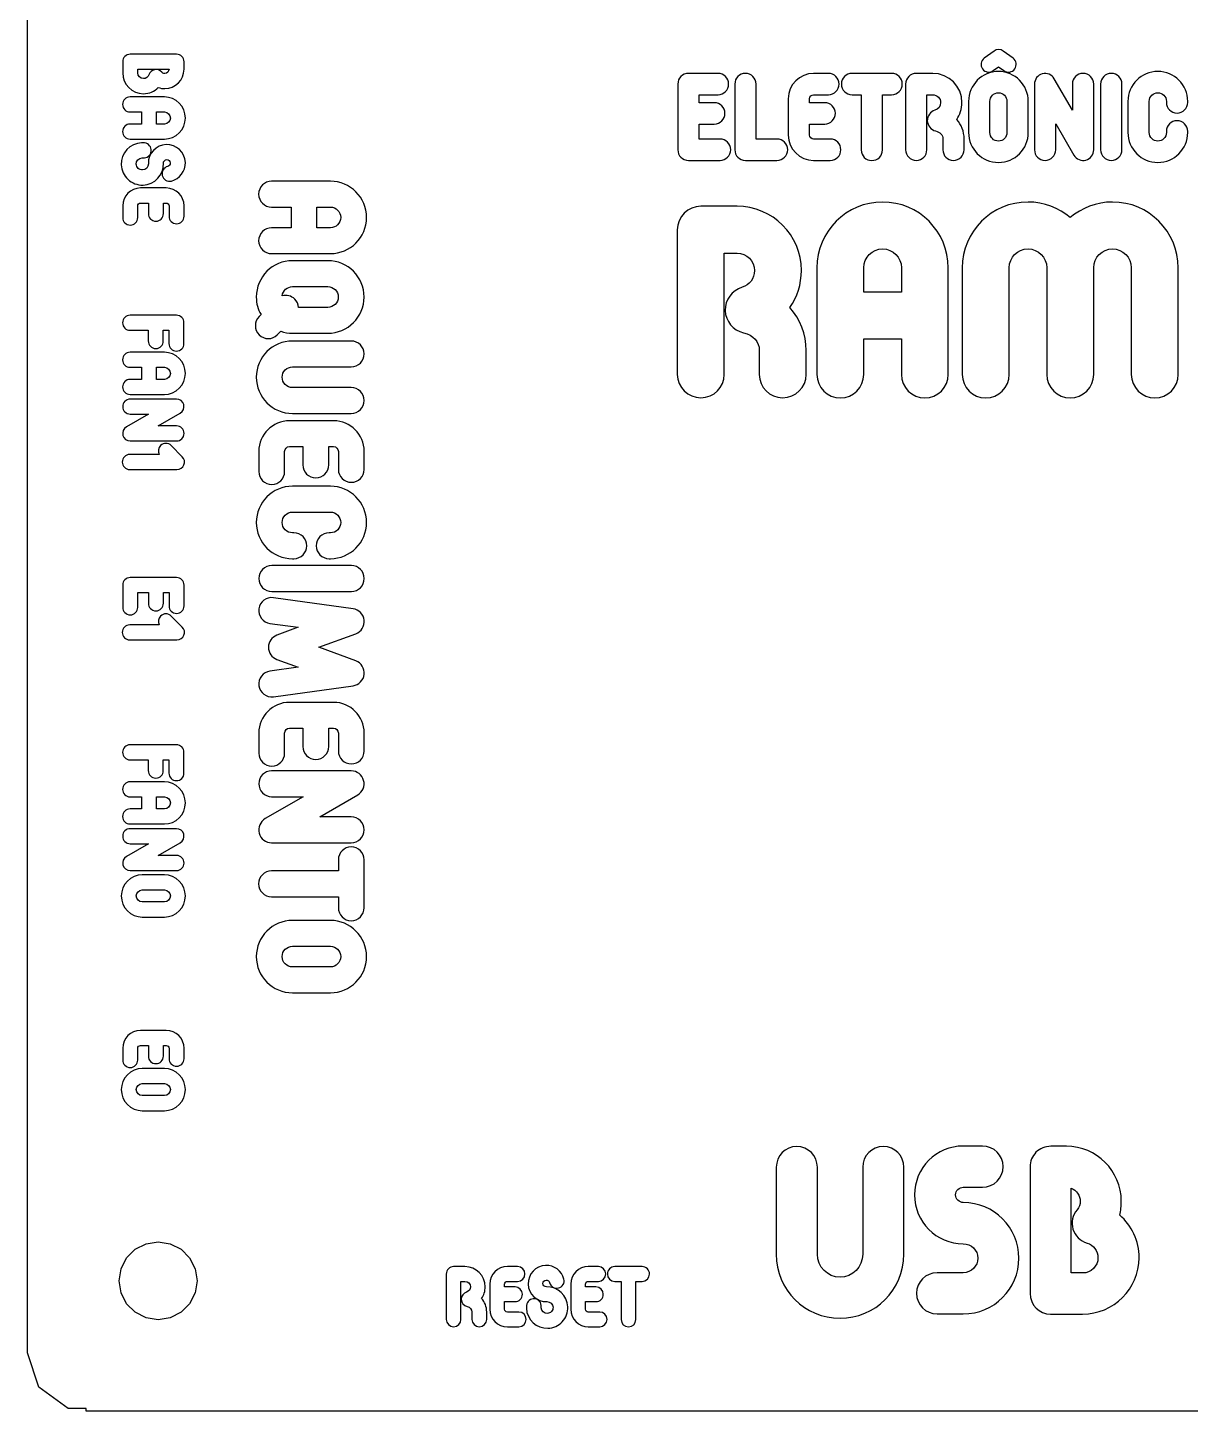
# Model space of a CAD drawing. Extents: x 0 to 215, y 0 to 110.
# Drawn here: x 105.6 to 165.3, y 0.1 to 71.2 of the extents above; entities that cross this region are included whole.
import ezdxf

# ---------------------------------------------------------------- set-up
doc = ezdxf.new("R2010")
doc.units = 0
doc.layers.get('0').update_dxf_attribs({"linetype": 'CONTINUOUS'})

msp = doc.modelspace()

# ---------------------------------------------------------------- linework, layer by layer
at = {"color": 7}
for points in [[(105.578241, 3.142869), (105.578241, 107.142861)], [(113.224572, 69.792235), (110.846083, 69.792235)], [(155.202024, 69.953626), (154.698632, 69.59072)], [(156.173684, 69.59072), (155.670292, 69.953626)], [(110.457925, 69.404078), (110.457925, 68.834231)], [(111.230111, 68.834231), (111.230111, 69.015923), (112.836418, 69.015923)], [(113.608601, 69.02831), (113.608601, 69.404078)], [(155.161048, 68.946849), (155.436155, 69.140011), (155.705412, 68.946849)], [(138.96101, 68.262006), (138.96101, 64.890461)], [(141.027252, 68.806368), (139.511224, 68.806368)], [(141.887696, 68.262006), (141.887696, 64.890461)], [(144.053444, 65.434822), (142.982278, 65.434822), (142.982278, 68.262006)], [(146.696884, 68.806368), (145.935946, 68.806368)], [(149.935173, 68.806368), (147.909907, 68.806368)], [(150.656327, 68.25615), (150.656327, 64.884608)], [(152.049429, 68.806368), (151.206544, 68.806368)], [(157.275671, 68.25615), (157.275671, 64.884608)], [(159.224845, 68.25615), (159.224845, 66.92158), (158.294157, 68.53126)], [(160.319429, 64.884608), (160.319429, 68.25615)], [(160.671087, 68.262006), (160.671087, 64.890461), (160.671087, 64.890461)], [(161.765669, 64.890461), (161.765669, 64.890461), (161.765669, 68.262006), (161.765669, 68.262006)], [(112.596916, 67.598725), (110.841954, 67.598725)], [(140.834087, 67.30205), (140.061442, 67.30205), (140.061442, 67.711788), (141.027252, 67.711788)], [(144.636496, 67.506921), (144.636496, 65.63969)], [(146.503723, 67.30205), (145.731078, 67.30205), (145.731078, 67.506921)], [(145.935946, 67.711788), (146.696884, 67.711788)], [(147.909907, 67.711788), (148.378175, 67.711788), (148.378175, 64.878752)], [(149.472757, 64.878752), (149.472757, 67.711788), (149.935173, 67.711788)], [(151.750911, 64.884608), (151.750911, 67.711788), (152.049429, 67.711788)], [(110.841954, 66.826542), (111.424189, 66.826542), (111.424189, 66.207143), (110.841954, 66.207143)], [(112.196372, 66.826542), (112.596916, 66.826542)], [(112.596916, 66.207143), (112.196372, 66.207143), (112.196372, 66.826542)], [(153.890864, 67.372289), (153.890864, 65.768466)], [(154.985443, 65.768466), (154.985443, 67.372289)], [(155.863454, 67.372289), (155.863454, 65.768466)], [(156.958033, 65.768466), (156.958033, 67.372289)], [(162.076446, 67.372289), (162.076446, 65.768466)], [(163.171025, 65.768466), (163.171025, 67.372289)], [(164.04903, 67.372289), (164.04903, 67.31961)], [(165.143615, 67.31961), (165.143615, 67.372289)], [(141.132611, 65.434822), (140.061442, 65.434822), (140.061442, 66.207468), (140.834087, 66.207468)], [(145.731078, 65.63969), (145.731078, 66.207468), (146.503723, 66.207468)], [(158.370253, 64.884608), (158.370253, 66.219177), (159.30094, 64.609497)], [(110.841954, 65.434961), (112.596916, 65.434961)], [(146.79054, 65.434822), (145.935946, 65.434822)], [(152.570378, 65.440676), (152.570378, 64.884608)], [(153.664962, 64.884608), (153.664962, 65.440676)], [(164.04903, 65.827001), (164.04903, 65.768466)], [(165.143615, 65.768466), (165.143615, 65.827001)], [(111.498515, 64.468392), (111.498515, 64.468392)], [(112.770347, 64.030677), (112.770347, 64.030677)], [(139.511224, 64.34024), (141.132611, 64.34024)], [(142.432058, 64.34024), (144.053444, 64.34024)], [(145.935946, 64.34024), (146.79054, 64.34024)], [(112.956168, 63.283267), (112.956168, 63.283267)], [(121.121221, 63.275264), (118.106156, 63.275264)], [(112.691889, 62.9253), (111.374637, 62.9253)], [(110.457925, 62.008588), (110.457925, 61.405708)], [(111.230111, 61.405708), (111.230111, 62.008588)], [(111.374637, 62.153117), (111.775181, 62.153117), (111.775181, 61.608044)], [(112.547363, 61.608044), (112.547363, 62.153117), (112.691889, 62.153117)], [(112.836418, 62.008588), (112.836418, 61.471776)], [(113.608601, 61.471776), (113.608601, 62.008588)], [(118.106156, 61.948636), (119.106448, 61.948636), (119.106448, 60.884494), (118.106156, 60.884494)], [(120.433078, 61.948636), (121.121221, 61.948636)], [(121.121221, 60.884494), (120.433078, 60.884494), (120.433078, 61.948636)], [(142.001545, 61.987176), (140.147641, 61.987176)], [(138.937455, 60.77699), (138.937455, 53.361381)], [(118.106156, 59.557866), (121.121221, 59.557866)], [(120.993524, 59.195504), (119.17739, 59.195504)], [(141.344952, 53.361381), (141.344952, 59.579679), (142.001545, 59.579679)], [(146.103221, 58.832967), (146.103221, 53.361381)], [(148.510721, 57.584159), (148.510721, 58.832967)], [(150.441869, 58.832967), (150.441869, 57.584159), (148.510721, 57.584159)], [(152.849368, 53.361381), (152.849368, 58.832967)], [(153.571335, 58.832967), (153.571335, 53.361381)], [(155.978835, 53.361381), (155.978835, 58.832967)], [(157.909985, 58.832967), (157.909985, 53.361381)], [(160.317485, 53.361381), (160.317485, 58.832967)], [(162.248633, 58.832967), (162.248633, 53.361381)], [(164.656129, 53.361381), (164.656129, 58.832967)], [(119.17739, 57.861781), (120.993524, 57.861781)], [(113.220444, 56.397644), (110.841954, 56.397644)], [(117.559898, 56.428739), (117.460578, 56.329419)], [(120.993524, 56.79764), (119.482444, 56.79764)], [(110.841954, 55.621329), (111.771052, 55.621329), (111.771052, 55.076259)], [(112.543234, 55.076259), (112.543234, 55.621329), (112.832286, 55.621329), (112.832286, 54.939991)], [(113.604472, 54.939991), (113.604472, 56.009486)], [(118.39702, 55.392975), (118.581472, 55.570332)], [(119.17739, 55.471012), (120.993524, 55.471012)], [(122.192457, 55.072511), (119.17739, 55.072511)], [(148.510721, 53.361381), (148.510721, 55.17666), (150.441869, 55.17666), (150.441869, 53.361381)], [(112.596916, 54.494475), (110.841954, 54.494475)], [(143.147359, 54.584442), (143.147359, 53.361381)], [(145.554858, 53.361381), (145.554858, 54.584442)], [(110.841954, 53.722293), (111.424189, 53.722293), (111.424189, 53.102894), (110.841954, 53.102894)], [(112.196372, 53.722293), (112.596916, 53.722293)], [(112.596916, 53.102894), (112.196372, 53.102894), (112.196372, 53.722293)], [(119.17739, 53.745884), (122.192457, 53.745884), (122.192457, 53.745884)], [(122.192457, 52.681742), (122.192457, 52.681742), (119.17739, 52.681742)], [(110.841954, 52.330711), (112.596916, 52.330711)], [(113.220444, 52.090887), (110.841954, 52.090887)], [(110.841954, 51.318702), (111.783439, 51.318702), (110.647875, 50.66214)], [(113.220444, 50.715822), (112.278959, 50.715822), (113.414522, 51.372383)], [(119.17739, 51.355114), (122.192457, 51.355114), (122.192457, 51.355114)], [(121.28439, 50.978565), (119.021318, 50.978565)], [(110.841954, 49.943639), (113.220444, 49.943639)], [(112.336758, 49.24959), (110.821298, 49.24959)], [(113.517745, 49.133969), (112.947899, 49.703815)], [(117.446388, 49.403635), (117.446388, 48.367871)], [(118.773016, 48.367871), (118.773016, 49.403635)], [(119.021318, 49.651934), (119.709461, 49.651934), (119.709461, 48.71549)], [(121.036091, 48.71549), (121.036091, 49.651934), (121.28439, 49.651934)], [(121.53269, 49.403635), (121.53269, 48.481381)], [(122.859317, 48.481381), (122.859317, 49.403635)], [(110.821298, 48.477407), (113.245209, 48.477407)], [(121.121221, 47.61865), (119.17739, 47.61865)], [(119.17739, 46.292022), (121.121221, 46.292022)], [(119.248335, 45.227881), (119.17739, 45.227881)], [(121.121221, 45.227881), (121.057374, 45.227881)], [(122.19955, 43.543988), (118.113251, 43.543988), (118.113251, 43.543988)], [(119.17739, 43.901253), (119.248335, 43.901253)], [(121.057374, 43.901253), (121.121221, 43.901253)], [(113.224564, 42.93487), (110.846071, 42.93487)], [(110.457917, 42.546713), (110.457917, 41.402892)], [(111.2301, 41.402892), (111.2301, 42.158559), (111.775169, 42.158559), (111.775169, 41.613486)], [(112.547355, 41.613486), (112.547355, 42.158559), (112.836407, 42.158559), (112.836407, 41.477218)], [(113.608589, 41.477218), (113.608589, 42.546713)], [(118.113251, 42.21736), (118.113251, 42.21736), (122.19955, 42.21736), (122.19955, 42.21736)], [(122.284682, 41.329912), (118.198381, 41.897452)], [(112.336758, 40.504892), (110.821298, 40.504892)], [(113.517745, 40.389271), (112.947899, 40.959117)], [(118.021024, 40.577917), (119.468257, 40.379277), (118.375738, 39.974904)], [(122.426566, 38.655371), (120.532398, 39.357704), (122.426566, 40.052941)], [(110.821298, 39.732709), (113.245209, 39.732709)], [(118.375738, 38.733408), (119.468257, 38.329035), (118.021024, 38.130395)], [(118.198381, 36.817955), (122.284682, 37.3784)], [(121.28439, 36.526758), (119.021318, 36.526758)], [(117.446388, 34.951828), (117.446388, 33.916064)], [(118.773016, 33.916064), (118.773016, 34.951828)], [(119.021318, 35.200127), (119.709461, 35.200127), (119.709461, 34.263686)], [(121.036091, 34.263686), (121.036091, 35.200127), (121.28439, 35.200127)], [(121.53269, 34.951828), (121.53269, 34.029574)], [(122.859317, 34.029574), (122.859317, 34.951828)], [(113.220432, 34.352207), (110.841942, 34.352207)], [(110.841942, 33.575896), (111.771041, 33.575896), (111.771041, 33.030823)], [(112.543226, 33.030823), (112.543226, 33.575896), (112.832278, 33.575896), (112.832278, 32.894558)], [(113.604461, 32.894558), (113.604461, 33.96405)], [(122.192457, 33.01343), (118.106156, 33.01343)], [(112.596905, 32.449042), (110.841942, 32.449042)], [(110.841942, 31.676859), (111.424178, 31.676859), (111.424178, 31.057461), (110.841942, 31.057461)], [(112.196361, 31.676859), (112.596905, 31.676859)], [(112.596905, 31.057461), (112.196361, 31.057461), (112.196361, 31.676859)], [(118.106156, 31.686802), (119.723651, 31.686802), (117.772725, 30.558811)], [(122.192457, 30.651038), (120.574963, 30.651038), (122.525886, 31.779027)], [(110.841942, 30.285275), (112.596905, 30.285275)], [(113.220432, 30.045454), (110.841942, 30.045454)], [(110.841942, 29.273269), (111.78343, 29.273269), (110.647864, 28.616707)], [(113.220432, 28.670388), (112.278947, 28.670388), (113.414511, 29.32695)], [(118.106156, 29.324407), (122.192457, 29.324407)], [(121.53269, 28.444165), (121.53269, 27.876624), (118.099061, 27.876624)], [(122.859317, 25.989548), (122.859317, 28.444165)], [(110.841942, 27.898206), (113.220432, 27.898206)], [(112.596905, 27.6749), (111.46547, 27.6749)], [(111.46547, 26.902715), (112.596905, 26.902715)], [(112.596905, 26.283316), (111.46547, 26.283316)], [(118.099061, 26.549993), (121.53269, 26.549993), (121.53269, 25.989548)], [(111.46547, 25.511133), (112.596905, 25.511133)], [(121.121221, 25.338202), (119.17739, 25.338202)], [(119.17739, 24.011574), (121.121221, 24.011574)], [(121.121221, 22.947432), (119.17739, 22.947432)], [(119.17739, 21.620805), (121.121221, 21.620805)], [(112.691881, 19.6908), (111.374626, 19.6908)], [(110.457917, 18.774088), (110.457917, 18.171208)], [(111.2301, 18.171208), (111.2301, 18.774088)], [(111.374626, 18.918614), (111.775169, 18.918614), (111.775169, 18.373544)], [(112.547355, 18.373544), (112.547355, 18.918614), (112.691881, 18.918614)], [(112.836407, 18.774088), (112.836407, 18.237276)], [(113.608589, 18.237276), (113.608589, 18.774088)], [(112.596905, 17.735113), (111.46547, 17.735113)], [(111.46547, 16.962924), (112.596905, 16.962924)], [(112.596905, 16.343531), (111.46547, 16.343531)], [(111.46547, 15.571343), (112.596905, 15.571343)], [(154.604077, 13.756513), (153.621943, 13.756513)], [(158.912199, 13.745224), (158.110688, 13.745224)], [(144.018274, 12.67278), (144.018274, 8.20238)], [(146.129296, 8.20238), (146.129296, 12.67278)], [(148.454807, 12.67278), (148.454807, 8.20238)], [(150.565829, 8.20238), (150.565829, 12.67278)], [(157.049532, 12.695357), (157.049532, 6.192957)], [(153.621943, 11.645491), (154.604077, 11.645491), (154.604077, 11.645491)], [(159.747577, 7.242824), (159.160554, 7.242824), (159.160554, 11.589046)], [(111.102242, 8.460867), (111.66024, 8.744867)], [(111.66024, 8.744867), (112.278242, 8.842855)], [(112.278242, 8.842855), (112.896241, 8.744867)], [(112.896241, 8.744867), (113.454242, 8.460867)], [(110.376242, 7.460869), (110.660239, 8.018879)], [(110.660239, 8.018879), (111.102242, 8.460867)], [(113.454242, 8.460867), (113.896242, 8.018879)], [(113.896242, 8.018879), (114.180242, 7.460869)], [(110.27824, 6.842859), (110.376242, 7.460869)], [(114.180242, 7.460869), (114.278241, 6.842859)], [(127.069743, 7.189258), (127.069743, 4.85703)], [(128.03341, 7.569863), (127.45035, 7.569863)], [(130.736507, 7.569863), (130.210134, 7.569863)], [(134.888345, 7.569863), (134.361973, 7.569863)], [(137.1284, 7.569863), (135.72744, 7.569863)], [(153.621943, 7.254113), (152.278565, 7.254113), (152.278565, 7.254113)], [(110.376242, 6.224877), (110.27824, 6.842859)], [(114.278241, 6.842859), (114.180242, 6.224877)], [(127.826908, 4.85703), (127.826908, 6.812689), (128.03341, 6.812689)], [(129.311253, 6.670985), (129.311253, 5.379339)], [(130.602888, 6.529253), (130.068419, 6.529253), (130.068419, 6.670985)], [(130.210134, 6.812689), (130.736507, 6.812689)], [(132.37922, 6.747919), (132.37922, 6.747919)], [(133.112092, 6.930122), (133.112092, 6.930122)], [(133.463092, 6.670985), (133.463092, 5.379339)], [(134.754727, 6.529253), (134.220258, 6.529253), (134.220258, 6.670985)], [(134.361973, 6.812689), (134.888345, 6.812689)], [(135.72744, 6.812689), (136.051363, 6.812689), (136.051363, 4.852966)], [(136.808529, 4.852966), (136.808529, 6.812689), (137.1284, 6.812689)], [(110.660239, 5.666867), (110.376242, 6.224877)], [(114.180242, 6.224877), (113.896242, 5.666867)], [(130.068419, 5.379339), (130.068419, 5.772108), (130.602888, 5.772108)], [(134.220258, 5.379339), (134.220258, 5.772108), (134.754727, 5.772108)], [(111.102242, 5.224879), (110.660239, 5.666867)], [(111.66024, 4.940879), (111.102242, 5.224879)], [(113.454242, 5.224879), (112.896241, 4.940879)], [(113.896242, 5.666867), (113.454242, 5.224879)], [(128.393771, 5.241671), (128.393771, 4.85703)], [(129.150937, 4.85703), (129.150937, 5.241671)], [(130.801291, 5.237635), (130.210134, 5.237635)], [(131.950011, 5.500807), (131.950011, 5.500807)], [(134.953129, 5.237635), (134.361973, 5.237635)], [(152.278565, 5.143091), (152.278565, 5.143091), (153.621943, 5.143091)], [(158.099399, 5.131802), (159.747577, 5.131802)], [(112.278242, 4.842863), (111.66024, 4.940879)], [(112.896241, 4.940879), (112.278242, 4.842863)], [(130.210134, 4.480461), (130.801291, 4.480461)], [(134.361973, 4.480461), (134.953129, 4.480461)], [(106.15124, 1.379855), (105.578241, 3.142869)], [(107.65124, 0.289856), (106.15124, 1.379855)], [(108.578241, 0.289856), (107.65124, 0.289856)], [(108.578241, 0.142875), (108.578241, 0.289856)], [(211.578241, 0.142875), (108.578241, 0.142875)]]:
    msp.add_lwpolyline(points, dxfattribs=at)
for points in [[(110.846083, 69.792235), (110.631359, 69.792235), (110.457925, 69.618804), (110.457925, 69.404078)], [(113.608601, 69.404078), (113.608601, 69.618804), (113.43517, 69.792235), (113.224572, 69.792235)], [(154.698632, 69.59072), (154.517175, 69.461947), (154.482058, 69.216103), (154.604977, 69.034646)], [(155.670292, 69.953626), (155.529811, 70.053135), (155.342505, 70.053135), (155.202024, 69.953626)], [(156.261486, 69.034646), (156.390255, 69.216103), (156.349282, 69.461947), (156.173684, 69.59072)], [(112.093138, 68.995276), (111.956873, 68.966371), (111.84951, 68.871394), (111.804086, 68.739258)], [(112.460648, 68.871394), (112.369803, 68.974629), (112.229406, 69.020052), (112.093138, 68.995276)], [(112.621692, 68.024886), (113.166762, 68.024886), (113.608601, 68.474982), (113.608601, 69.02831)], [(112.836418, 69.015923), (112.832298, 68.900302), (112.733184, 68.797068), (112.621692, 68.797068)], [(155.424449, 68.905876), (154.581566, 68.905876), (153.890864, 68.215174), (153.890864, 67.372289)], [(154.604977, 69.034646), (154.733752, 68.859047), (154.985449, 68.818074), (155.161048, 68.946849)], [(156.958033, 67.372289), (156.958033, 68.215174), (156.27319, 68.905876), (155.424449, 68.905876)], [(155.705412, 68.946849), (155.886867, 68.818074), (156.132708, 68.859047), (156.261486, 69.034646)], [(163.610028, 68.905876), (162.767145, 68.905876), (162.076446, 68.22103), (162.076446, 67.372289)], [(165.143615, 67.372289), (165.143615, 68.22103), (164.458766, 68.905876), (163.610028, 68.905876)], [(110.457925, 68.834231), (110.457925, 68.243738), (110.93693, 67.764736), (111.527421, 67.764736)], [(111.527421, 68.536922), (111.362247, 68.536922), (111.230111, 68.669058), (111.230111, 68.834231)], [(111.804086, 68.739258), (111.762794, 68.619508), (111.651302, 68.536922), (111.527421, 68.536922)], [(112.621692, 68.797068), (112.539105, 68.797068), (112.485424, 68.842489), (112.460648, 68.871394)], [(139.511224, 68.806368), (139.206853, 68.806368), (138.96101, 68.560524), (138.96101, 68.262006)], [(141.571616, 68.262006), (141.571616, 68.560524), (141.325772, 68.806368), (141.027252, 68.806368)], [(141.027252, 67.711788), (141.325772, 67.711788), (141.571616, 67.957629), (141.571616, 68.262006)], [(142.432058, 68.806368), (142.13354, 68.806368), (141.887696, 68.560524), (141.887696, 68.262006)], [(142.982278, 68.262006), (142.982278, 68.560524), (142.736435, 68.806368), (142.432058, 68.806368)], [(145.935946, 68.806368), (145.215983, 68.806368), (144.636496, 68.226884), (144.636496, 67.506921)], [(147.241246, 68.262006), (147.241246, 68.560524), (146.995408, 68.806368), (146.696884, 68.806368)], [(146.696884, 67.711788), (146.995408, 67.711788), (147.241246, 67.957629), (147.241246, 68.262006)], [(147.909907, 68.806368), (147.605533, 68.806368), (147.359689, 68.560524), (147.359689, 68.25615)], [(147.359689, 68.25615), (147.359689, 67.957629), (147.605533, 67.711788), (147.909907, 67.711788)], [(150.48539, 68.25615), (150.48539, 68.560524), (150.239549, 68.806368), (149.935173, 68.806368)], [(149.935173, 67.711788), (150.239549, 67.711788), (150.48539, 67.957629), (150.48539, 68.25615)], [(151.206544, 68.806368), (150.90217, 68.806368), (150.656327, 68.560524), (150.656327, 68.25615)], [(153.55375, 67.307903), (153.55375, 68.133228), (152.88061, 68.806368), (152.049429, 68.806368)], [(157.679554, 68.782954), (157.439569, 68.718565), (157.275671, 68.501991), (157.275671, 68.25615)], [(158.294157, 68.53126), (158.171238, 68.741981), (157.919541, 68.847341), (157.679554, 68.782954)], [(159.775062, 68.806368), (159.470688, 68.806368), (159.224845, 68.560524), (159.224845, 68.25615)], [(160.319429, 68.25615), (160.319429, 68.560524), (160.073586, 68.806368), (159.775062, 68.806368)], [(161.215448, 68.806368), (160.911077, 68.806368), (160.671087, 68.560524), (160.671087, 68.262006)], [(161.765669, 68.262006), (161.765669, 68.560524), (161.519825, 68.806368), (161.215448, 68.806368)], [(110.841954, 67.598725), (110.627228, 67.598725), (110.453797, 67.425293), (110.453797, 67.21057)], [(111.527421, 67.764736), (111.820604, 67.764736), (112.089009, 67.884489), (112.287217, 68.082696)], [(112.287217, 68.082696), (112.394579, 68.04553), (112.506071, 68.024886), (112.621692, 68.024886)], [(113.678798, 66.516843), (113.678798, 67.111465), (113.191538, 67.598725), (112.596916, 67.598725)], [(145.731078, 67.506921), (145.731078, 67.618133), (145.81888, 67.711788), (145.935946, 67.711788)], [(152.049429, 67.711788), (152.277713, 67.711788), (152.459165, 67.530331), (152.459165, 67.307903)], [(154.985443, 67.372289), (154.985443, 67.61228), (155.184464, 67.811294), (155.424449, 67.811294)], [(155.424449, 67.811294), (155.664439, 67.811294), (155.863454, 67.61228), (155.863454, 67.372289)], [(163.171025, 67.372289), (163.171025, 67.618133), (163.37004, 67.811294), (163.610028, 67.811294)], [(163.610028, 67.811294), (163.850018, 67.811294), (164.04903, 67.618133), (164.04903, 67.372289)], [(110.453797, 67.21057), (110.453797, 66.999973), (110.627228, 66.826542), (110.841954, 66.826542)], [(112.596916, 66.826542), (112.766218, 66.826542), (112.906615, 66.686145), (112.906615, 66.516843)], [(141.384308, 66.757685), (141.384308, 67.062062), (141.138464, 67.30205), (140.834087, 67.30205)], [(140.834087, 66.207468), (141.138464, 66.207468), (141.384308, 66.453309), (141.384308, 66.757685)], [(147.053941, 66.757685), (147.053941, 67.056209), (146.8081, 67.30205), (146.503723, 67.30205)], [(146.503723, 66.207468), (146.8081, 66.207468), (147.053941, 66.453309), (147.053941, 66.757685)], [(152.166501, 66.915727), (151.92651, 66.845488), (151.768469, 66.623057), (151.774322, 66.371366)], [(152.459165, 67.307903), (152.459165, 67.120595), (152.342099, 66.968407), (152.166501, 66.915727)], [(153.28449, 66.441605), (153.454241, 66.687446), (153.55375, 66.985969), (153.55375, 67.307903)], [(164.04903, 67.31961), (164.04903, 67.015236), (164.294874, 66.769392), (164.599247, 66.769392)], [(164.599247, 66.769392), (164.897771, 66.769392), (165.143615, 67.015236), (165.143615, 67.31961)], [(110.841954, 66.207143), (110.627228, 66.207143), (110.453797, 66.033712), (110.453797, 65.818986)], [(112.596916, 65.434961), (113.191538, 65.434961), (113.678798, 65.918091), (113.678798, 66.516843)], [(112.906615, 66.516843), (112.906615, 66.343411), (112.766218, 66.207143), (112.596916, 66.207143)], [(151.774322, 66.371366), (151.780192, 66.125522), (151.955779, 65.908944), (152.20162, 65.856268)], [(153.664962, 65.440676), (153.664962, 65.827001), (153.524481, 66.172351), (153.28449, 66.441605)], [(164.599247, 66.377219), (164.294874, 66.377219), (164.04903, 66.131375), (164.04903, 65.827001)], [(165.143615, 65.827001), (165.143615, 66.131375), (164.897771, 66.377219), (164.599247, 66.377219)], [(110.453797, 65.818986), (110.453797, 65.608392), (110.627228, 65.434961), (110.841954, 65.434961)], [(141.676975, 64.890461), (141.676975, 65.194832), (141.431134, 65.434822), (141.132611, 65.434822)], [(144.603665, 64.890461), (144.603665, 65.194832), (144.357821, 65.434822), (144.053444, 65.434822)], [(144.636496, 65.63969), (144.636496, 64.925583), (145.215983, 64.34024), (145.935946, 64.34024)], [(145.935946, 65.434822), (145.81888, 65.434822), (145.731078, 65.528478), (145.731078, 65.63969)], [(147.334901, 64.890461), (147.334901, 65.188979), (147.089063, 65.434822), (146.79054, 65.434822)], [(152.20162, 65.856268), (152.429901, 65.803588), (152.570378, 65.645544), (152.570378, 65.440676)], [(153.890864, 65.768466), (153.890864, 64.919727), (154.581566, 64.234881), (155.424449, 64.234881)], [(155.424449, 65.32946), (155.184464, 65.32946), (154.985443, 65.528478), (154.985443, 65.768466)], [(155.863454, 65.768466), (155.863454, 65.528478), (155.664439, 65.32946), (155.424449, 65.32946)], [(155.424449, 64.234881), (156.27319, 64.234881), (156.958033, 64.919727), (156.958033, 65.768466)], [(162.076446, 65.768466), (162.076446, 64.925583), (162.767145, 64.234881), (163.610028, 64.234881)], [(163.610028, 65.32946), (163.37004, 65.32946), (163.171025, 65.528478), (163.171025, 65.768466)], [(163.610028, 64.234881), (164.458766, 64.234881), (165.143615, 64.925583), (165.143615, 65.768466)], [(164.04903, 65.768466), (164.04903, 65.528478), (163.850018, 65.32946), (163.610028, 65.32946)], [(111.428318, 65.244698), (110.829567, 65.224039), (110.362952, 64.720272), (110.383599, 64.121521)], [(111.581102, 65.236429), (111.53155, 65.244698), (111.477871, 65.244698), (111.428318, 65.244698)], [(111.498515, 64.468392), (111.713241, 64.447761), (111.903191, 64.600531), (111.923836, 64.815257)], [(111.923836, 64.815257), (111.944494, 65.025851), (111.791699, 65.215801), (111.581102, 65.236446)], [(112.691889, 65.153853), (112.171596, 65.137343), (111.758662, 64.695496), (111.775181, 64.171074)], [(113.674669, 64.237142), (113.658159, 64.761564), (113.216315, 65.170369), (112.691889, 65.153853)], [(138.96101, 64.890461), (138.96101, 64.586084), (139.206853, 64.34024), (139.511224, 64.34024)], [(141.132611, 64.34024), (141.431134, 64.34024), (141.676975, 64.586084), (141.676975, 64.890461)], [(141.887696, 64.890461), (141.887696, 64.586084), (142.13354, 64.34024), (142.432058, 64.34024)], [(144.053444, 64.34024), (144.357821, 64.34024), (144.603665, 64.586084), (144.603665, 64.890461)], [(146.79054, 64.34024), (147.089063, 64.34024), (147.334901, 64.586084), (147.334901, 64.890461)], [(148.378175, 64.878752), (148.378175, 64.574375), (148.624019, 64.33439), (148.922542, 64.33439)], [(148.922542, 64.33439), (149.226913, 64.33439), (149.472757, 64.574375), (149.472757, 64.878752)], [(150.656327, 64.884608), (150.656327, 64.586084), (150.90217, 64.34024), (151.206544, 64.34024)], [(151.206544, 64.34024), (151.510921, 64.34024), (151.750911, 64.586084), (151.750911, 64.884608)], [(152.570378, 64.884608), (152.570378, 64.586084), (152.816221, 64.34024), (153.114745, 64.34024)], [(153.114745, 64.34024), (153.419119, 64.34024), (153.664962, 64.586084), (153.664962, 64.884608)], [(157.275671, 64.884608), (157.275671, 64.586084), (157.521512, 64.34024), (157.820035, 64.34024)], [(157.820035, 64.34024), (158.124412, 64.34024), (158.370253, 64.586084), (158.370253, 64.884608)], [(159.915544, 64.3578), (160.155532, 64.422192), (160.319429, 64.638764), (160.319429, 64.884608)], [(160.671087, 64.890461), (160.671087, 64.586084), (160.911077, 64.34024), (161.215448, 64.34024)], [(161.215448, 64.34024), (161.519825, 64.34024), (161.765669, 64.586084), (161.765669, 64.890461)], [(110.383599, 64.121521), (110.391869, 63.832469), (110.515739, 63.564062), (110.726333, 63.369983)], [(111.155782, 64.150426), (111.147513, 64.319729), (111.283792, 64.464255), (111.457224, 64.472512)], [(111.254887, 63.931571), (111.192945, 63.989382), (111.159911, 64.06784), (111.155782, 64.150426)], [(111.477871, 63.848985), (111.395284, 63.848985), (111.316826, 63.87789), (111.254887, 63.931571)], [(111.457224, 64.472512), (111.469613, 64.472512), (111.486129, 64.472512), (111.498515, 64.468392)], [(111.775181, 64.171074), (111.78345, 64.001771), (111.64717, 63.857245), (111.477871, 63.848985)], [(111.502644, 63.076802), (112.101396, 63.097461), (112.568011, 63.601227), (112.547363, 64.199979)], [(112.770347, 64.030677), (112.563882, 63.981124), (112.435871, 63.770527), (112.489553, 63.564062)], [(112.547363, 64.199979), (112.547363, 64.294952), (112.621692, 64.377539), (112.720795, 64.381668)], [(112.720795, 64.381668), (112.815771, 64.385788), (112.898357, 64.307342), (112.902486, 64.212366)], [(112.902486, 64.212366), (112.906607, 64.12565), (112.848805, 64.051321), (112.770347, 64.030677)], [(112.956168, 63.283267), (113.389746, 63.39063), (113.691187, 63.791174), (113.674669, 64.237142)], [(159.30094, 64.609497), (159.423859, 64.398776), (159.675556, 64.293414), (159.915544, 64.3578)], [(110.726333, 63.369983), (110.936927, 63.171776), (111.213592, 63.068544), (111.502644, 63.076802)], [(112.489553, 63.564062), (112.539105, 63.357596), (112.749703, 63.229586), (112.956168, 63.283267)], [(118.106156, 63.275264), (117.737255, 63.275264), (117.439293, 62.977305), (117.439293, 62.608404)], [(122.979919, 61.416565), (122.979919, 62.438139), (122.142795, 63.275264), (121.121221, 63.275264)], [(111.374637, 62.9253), (110.870859, 62.9253), (110.457925, 62.516495), (110.457925, 62.008588)], [(113.608601, 62.008588), (113.608601, 62.516495), (113.199796, 62.9253), (112.691889, 62.9253)], [(117.439293, 62.608404), (117.439293, 62.246595), (117.737255, 61.948636), (118.106156, 61.948636)], [(111.230111, 62.008588), (111.230111, 62.091175), (111.296179, 62.153117), (111.374637, 62.153117)], [(112.691889, 62.153117), (112.770347, 62.153117), (112.836418, 62.091175), (112.836418, 62.008588)], [(121.121221, 61.948636), (121.412087, 61.948636), (121.653292, 61.707429), (121.653292, 61.416565)], [(140.147641, 61.987176), (139.478176, 61.987176), (138.937455, 61.446455), (138.937455, 60.77699)], [(145.310245, 58.691351), (145.310245, 60.506627), (143.829696, 61.987176), (142.001545, 61.987176)], [(149.476296, 62.206042), (147.622395, 62.206042), (146.103221, 60.686871), (146.103221, 58.832967)], [(152.849368, 58.832967), (152.849368, 60.686871), (151.343072, 62.206042), (149.476296, 62.206042)], [(156.94441, 62.206042), (155.077637, 62.206042), (153.571335, 60.686871), (153.571335, 58.832967)], [(159.107299, 61.407836), (158.527953, 61.909932), (157.768369, 62.206042), (156.94441, 62.206042)], [(161.283057, 62.206042), (160.459104, 62.206042), (159.699514, 61.909932), (159.107299, 61.407836)], [(164.656129, 58.832967), (164.656129, 60.686871), (163.149833, 62.206042), (161.283057, 62.206042)], [(110.457925, 61.405708), (110.457925, 61.195114), (110.631359, 61.02168), (110.846083, 61.02168)], [(110.846083, 61.02168), (111.05668, 61.02168), (111.230111, 61.195114), (111.230111, 61.405708)], [(111.775181, 61.608044), (111.775181, 61.393321), (111.948612, 61.219887), (112.163338, 61.219887)], [(112.163338, 61.219887), (112.373932, 61.219887), (112.547363, 61.393321), (112.547363, 61.608044)], [(112.836418, 61.471776), (112.836418, 61.261182), (113.009849, 61.087751), (113.224572, 61.087751)], [(113.224572, 61.087751), (113.43517, 61.087751), (113.608601, 61.261182), (113.608601, 61.471776)], [(121.121221, 59.557866), (122.142795, 59.557866), (122.979919, 60.387896), (122.979919, 61.416565)], [(121.653292, 61.416565), (121.653292, 61.118606), (121.412087, 60.884494), (121.121221, 60.884494)], [(118.106156, 60.884494), (117.737255, 60.884494), (117.439293, 60.586535), (117.439293, 60.217634)], [(117.439293, 60.217634), (117.439293, 59.855825), (117.737255, 59.557866), (118.106156, 59.557866)], [(148.510721, 58.832967), (148.510721, 59.360813), (148.94845, 59.798543), (149.476296, 59.798543)], [(149.476296, 59.798543), (150.017017, 59.798543), (150.441869, 59.360813), (150.441869, 58.832967)], [(155.978835, 58.832967), (155.978835, 59.360813), (156.403689, 59.798543), (156.94441, 59.798543)], [(156.94441, 59.798543), (157.472259, 59.798543), (157.909985, 59.360813), (157.909985, 58.832967)], [(160.317485, 58.832967), (160.317485, 59.360813), (160.755211, 59.798543), (161.283057, 59.798543)], [(161.283057, 59.798543), (161.810903, 59.798543), (162.248633, 59.360813), (162.248633, 58.832967)], [(119.17739, 59.195504), (118.155816, 59.195504), (117.318691, 58.35838), (117.318691, 57.329711)], [(122.852222, 57.329711), (122.852222, 58.35838), (122.022193, 59.195504), (120.993524, 59.195504)], [(142.001545, 59.579679), (142.503641, 59.579679), (142.902745, 59.180575), (142.902745, 58.691351)], [(142.902745, 58.691351), (142.902745, 58.279371), (142.64526, 57.944642), (142.25903, 57.82877)], [(144.718027, 56.78595), (145.091381, 57.326671), (145.310245, 57.983261), (145.310245, 58.691351)], [(118.652414, 57.393558), (118.680792, 57.656047), (118.907808, 57.861781), (119.17739, 57.861781)], [(120.993524, 57.861781), (121.28439, 57.861781), (121.525594, 57.62767), (121.525594, 57.329711)], [(142.25903, 57.82877), (141.731184, 57.674279), (141.383577, 57.185052), (141.396449, 56.631459)], [(117.318691, 57.329711), (117.318691, 57.003374), (117.403824, 56.691225), (117.559898, 56.428739)], [(119.2909, 57.223296), (119.120638, 57.393558), (118.872336, 57.450313), (118.652414, 57.393558)], [(119.482444, 56.79764), (119.47536, 56.953714), (119.411502, 57.102694), (119.2909, 57.223296)], [(120.993524, 55.471012), (122.022193, 55.471012), (122.852222, 56.308137), (122.852222, 57.329711)], [(121.525594, 57.329711), (121.525594, 57.038844), (121.28439, 56.79764), (120.993524, 56.79764)], [(110.841954, 56.397644), (110.627228, 56.397644), (110.453797, 56.22421), (110.453797, 56.009486)], [(113.604472, 56.009486), (113.604472, 56.22421), (113.431041, 56.397644), (113.220444, 56.397644)], [(117.460578, 56.329419), (117.332881, 56.201722), (117.269031, 56.031457), (117.269031, 55.861196)], [(141.396449, 56.631459), (141.409318, 56.090738), (141.795556, 55.614387), (142.336277, 55.498517)], [(145.554858, 54.584442), (145.554858, 55.434145), (145.245873, 56.193735), (144.718027, 56.78595)], [(110.453797, 56.009486), (110.453797, 55.79476), (110.627228, 55.621329), (110.841954, 55.621329)], [(117.269031, 55.861196), (117.269031, 55.690934), (117.332881, 55.520672), (117.460578, 55.392975)], [(117.460578, 55.392975), (117.723065, 55.130486), (118.141629, 55.130486), (118.39702, 55.392975)], [(118.581472, 55.570332), (118.765924, 55.506482), (118.971658, 55.471012), (119.17739, 55.471012)], [(142.336277, 55.498517), (142.838373, 55.382651), (143.147359, 55.035041), (143.147359, 54.584442)], [(111.771052, 55.076259), (111.771052, 54.861533), (111.944483, 54.688102), (112.159209, 54.688102)], [(112.159209, 54.688102), (112.373932, 54.688102), (112.543234, 54.861533), (112.543234, 55.076259)], [(112.832286, 54.939991), (112.832286, 54.729397), (113.00572, 54.555963), (113.220444, 54.555963)], [(113.220444, 54.555963), (113.431041, 54.555963), (113.604472, 54.729397), (113.604472, 54.939991)], [(119.17739, 55.072511), (118.155816, 55.072511), (117.318691, 54.242482), (117.318691, 53.213813)], [(122.852222, 54.412746), (122.852222, 54.774552), (122.561358, 55.072511), (122.192457, 55.072511)], [(110.841954, 54.494475), (110.627228, 54.494475), (110.453797, 54.321044), (110.453797, 54.106321)], [(110.453797, 54.106321), (110.453797, 53.895724), (110.627228, 53.722293), (110.841954, 53.722293)], [(113.678798, 53.412593), (113.678798, 54.007216), (113.191538, 54.494475), (112.596916, 54.494475)], [(122.192457, 53.745884), (122.561358, 53.745884), (122.852222, 54.043842), (122.852222, 54.412746)], [(112.596916, 53.722293), (112.766218, 53.722293), (112.906615, 53.581895), (112.906615, 53.412593)], [(112.596916, 52.330711), (113.191538, 52.330711), (113.678798, 52.813842), (113.678798, 53.412593)], [(112.906615, 53.412593), (112.906615, 53.239162), (112.766218, 53.102894), (112.596916, 53.102894)], [(118.645322, 53.213813), (118.645322, 53.504679), (118.886526, 53.745884), (119.17739, 53.745884)], [(138.937455, 53.361381), (138.937455, 52.704788), (139.478176, 52.164067), (140.147641, 52.164067)], [(140.147641, 52.164067), (140.817106, 52.164067), (141.344952, 52.704788), (141.344952, 53.361381)], [(143.147359, 53.361381), (143.147359, 52.704788), (143.688082, 52.164067), (144.344669, 52.164067)], [(144.344669, 52.164067), (145.014134, 52.164067), (145.554858, 52.704788), (145.554858, 53.361381)], [(146.103221, 53.361381), (146.103221, 52.691916), (146.643945, 52.151195), (147.31341, 52.151195)], [(147.31341, 52.151195), (147.969997, 52.151195), (148.510721, 52.691916), (148.510721, 53.361381)], [(150.441869, 53.361381), (150.441869, 52.691916), (150.982593, 52.151195), (151.652057, 52.151195)], [(151.652057, 52.151195), (152.308647, 52.151195), (152.849368, 52.691916), (152.849368, 53.361381)], [(153.571335, 53.361381), (153.571335, 52.691916), (154.112062, 52.151195), (154.768649, 52.151195)], [(154.768649, 52.151195), (155.438114, 52.151195), (155.978835, 52.691916), (155.978835, 53.361381)], [(157.909985, 53.361381), (157.909985, 52.691916), (158.450706, 52.151195), (159.107299, 52.151195)], [(159.107299, 52.151195), (159.776761, 52.151195), (160.317485, 52.691916), (160.317485, 53.361381)], [(162.248633, 53.361381), (162.248633, 52.691916), (162.789356, 52.151195), (163.458819, 52.151195)], [(163.458819, 52.151195), (164.115409, 52.151195), (164.656129, 52.691916), (164.656129, 53.361381)], [(110.841954, 53.102894), (110.627228, 53.102894), (110.453797, 52.929463), (110.453797, 52.714737)], [(110.453797, 52.714737), (110.453797, 52.504142), (110.627228, 52.330711), (110.841954, 52.330711)], [(117.318691, 53.213813), (117.318691, 52.192239), (118.155816, 51.355114), (119.17739, 51.355114)], [(119.17739, 52.681742), (118.886526, 52.681742), (118.645322, 52.922949), (118.645322, 53.213813)], [(122.852222, 52.014882), (122.852222, 52.383783), (122.561358, 52.681742), (122.192457, 52.681742)], [(110.841954, 52.090887), (110.631359, 52.090887), (110.457925, 51.917456), (110.457925, 51.706859)], [(113.592082, 51.805964), (113.546661, 51.975266), (113.393875, 52.090887), (113.220444, 52.090887)], [(122.192457, 51.355114), (122.561358, 51.355114), (122.852222, 51.653073), (122.852222, 52.014882)], [(110.457925, 51.706859), (110.457925, 51.492136), (110.631359, 51.318702), (110.841954, 51.318702)], [(113.414522, 51.372383), (113.563177, 51.459099), (113.637506, 51.636662), (113.592082, 51.805964)], [(110.647875, 50.66214), (110.49922, 50.575424), (110.424891, 50.397864), (110.470315, 50.228562)], [(113.608601, 50.327664), (113.608601, 50.54239), (113.43517, 50.715822), (113.220444, 50.715822)], [(119.021318, 50.978565), (118.155816, 50.978565), (117.446388, 50.276229), (117.446388, 49.403635)], [(122.859317, 49.403635), (122.859317, 50.276229), (122.156985, 50.978565), (121.28439, 50.978565)], [(110.470315, 50.228562), (110.515736, 50.05926), (110.668522, 49.943639), (110.841954, 49.943639)], [(112.947899, 49.703815), (112.799244, 49.856602), (112.551484, 49.856602), (112.402829, 49.703815)], [(113.220444, 49.943639), (113.43517, 49.943639), (113.608601, 50.11707), (113.608601, 50.327664)], [(110.821298, 49.24959), (110.606572, 49.24959), (110.433141, 49.076158), (110.433141, 48.861432)], [(112.402829, 49.703815), (112.278947, 49.579936), (112.254171, 49.394116), (112.336758, 49.24959)], [(113.600332, 48.712778), (113.662271, 48.857304), (113.629237, 49.026606), (113.517745, 49.133969)], [(118.773016, 49.403635), (118.773016, 49.545519), (118.886526, 49.651934), (119.021318, 49.651934)], [(121.28439, 49.651934), (121.41918, 49.651934), (121.53269, 49.545519), (121.53269, 49.403635)], [(110.433141, 48.861432), (110.433141, 48.650838), (110.606572, 48.477407), (110.821298, 48.477407)], [(113.245209, 48.477407), (113.402124, 48.477407), (113.542521, 48.57238), (113.600332, 48.712778)], [(117.446388, 48.367871), (117.446388, 48.006065), (117.744347, 47.708103), (118.113251, 47.708103)], [(118.113251, 47.708103), (118.475057, 47.708103), (118.773016, 48.006065), (118.773016, 48.367871)], [(119.709461, 48.71549), (119.709461, 48.346589), (120.007422, 48.04863), (120.376323, 48.04863)], [(120.376323, 48.04863), (120.73813, 48.04863), (121.036091, 48.346589), (121.036091, 48.71549)], [(121.53269, 48.481381), (121.53269, 48.119572), (121.830648, 47.821613), (122.19955, 47.821613)], [(122.19955, 47.821613), (122.561358, 47.821613), (122.859317, 48.119572), (122.859317, 48.481381)], [(119.17739, 47.61865), (118.155816, 47.61865), (117.318691, 46.781525), (117.318691, 45.759951)], [(122.979919, 45.759951), (122.979919, 46.781525), (122.14989, 47.61865), (121.121221, 47.61865)], [(118.645322, 45.759951), (118.645322, 46.050815), (118.886526, 46.292022), (119.17739, 46.292022)], [(121.121221, 46.292022), (121.41918, 46.292022), (121.653292, 46.050815), (121.653292, 45.759951)], [(117.318691, 45.759951), (117.318691, 44.731282), (118.155816, 43.901253), (119.17739, 43.901253)], [(119.17739, 45.227881), (118.886526, 45.227881), (118.645322, 45.469085), (118.645322, 45.759951)], [(121.653292, 45.759951), (121.653292, 45.469085), (121.41918, 45.227881), (121.121221, 45.227881)], [(121.121221, 43.901253), (122.14989, 43.901253), (122.979919, 44.731282), (122.979919, 45.759951)], [(119.915195, 44.561018), (119.915195, 44.929922), (119.617236, 45.227881), (119.248335, 45.227881)], [(121.057374, 45.227881), (120.688473, 45.227881), (120.390511, 44.929922), (120.390511, 44.561018)], [(119.248335, 43.901253), (119.617236, 43.901253), (119.915195, 44.199212), (119.915195, 44.561018)], [(120.390511, 44.561018), (120.390511, 44.199212), (120.688473, 43.901253), (121.057374, 43.901253)], [(118.113251, 43.543988), (117.744347, 43.543988), (117.446388, 43.253124), (117.446388, 42.884223)], [(122.859317, 42.884223), (122.859317, 43.253124), (122.561358, 43.543988), (122.19955, 43.543988)], [(110.846071, 42.93487), (110.631348, 42.93487), (110.457917, 42.761439), (110.457917, 42.546713)], [(113.608589, 42.546713), (113.608589, 42.761439), (113.435158, 42.93487), (113.224564, 42.93487)], [(117.446388, 42.884223), (117.446388, 42.515319), (117.744347, 42.21736), (118.113251, 42.21736)], [(122.19955, 42.21736), (122.561358, 42.21736), (122.859317, 42.515319), (122.859317, 42.884223)], [(118.198381, 41.897452), (117.836575, 41.947112), (117.503143, 41.691718), (117.453483, 41.329912)], [(110.457917, 41.402892), (110.457917, 41.192295), (110.631348, 41.018864), (110.846071, 41.018864)], [(110.846071, 41.018864), (111.060797, 41.018864), (111.2301, 41.192295), (111.2301, 41.402892)], [(111.775169, 41.613486), (111.775169, 41.398763), (111.948603, 41.225332), (112.163327, 41.225332)], [(112.163327, 41.225332), (112.378053, 41.225332), (112.547355, 41.398763), (112.547355, 41.613486)], [(112.836407, 41.477218), (112.836407, 41.266624), (113.009838, 41.093192), (113.224564, 41.093192)], [(113.224564, 41.093192), (113.435158, 41.093192), (113.608589, 41.266624), (113.608589, 41.477218)], [(117.453483, 41.329912), (117.403824, 40.968103), (117.659218, 40.627577), (118.021024, 40.577917)], [(122.859317, 40.748181), (122.823848, 41.04614), (122.589736, 41.287344), (122.284682, 41.329912)], [(110.821298, 40.504892), (110.606572, 40.504892), (110.433141, 40.331461), (110.433141, 40.116735)], [(112.402829, 40.959117), (112.278947, 40.835239), (112.254171, 40.649418), (112.336758, 40.504892)], [(112.947899, 40.959117), (112.799244, 41.111904), (112.551484, 41.111904), (112.402829, 40.959117)], [(122.426566, 40.052941), (122.710338, 40.159356), (122.887695, 40.443127), (122.859317, 40.748181)], [(110.433141, 40.116735), (110.433141, 39.90614), (110.606572, 39.732709), (110.821298, 39.732709)], [(113.245209, 39.732709), (113.402124, 39.732709), (113.542521, 39.827683), (113.600332, 39.96808)], [(113.600332, 39.96808), (113.662271, 40.112606), (113.629237, 40.281908), (113.517745, 40.389271)], [(118.375738, 39.974904), (118.113251, 39.882679), (117.942987, 39.63438), (117.942987, 39.357704)], [(117.942987, 39.357704), (117.942987, 39.073932), (118.113251, 38.825633), (118.375738, 38.733408)], [(122.859317, 37.967226), (122.887695, 38.265185), (122.710338, 38.556051), (122.426566, 38.655371)], [(118.021024, 38.130395), (117.659218, 38.080736), (117.403824, 37.747304), (117.453483, 37.3784)], [(122.284682, 37.3784), (122.589736, 37.420968), (122.823848, 37.662172), (122.859317, 37.967226)], [(117.453483, 37.3784), (117.503143, 37.016594), (117.836575, 36.7612), (118.198381, 36.817955)], [(119.021318, 36.526758), (118.155816, 36.526758), (117.446388, 35.824422), (117.446388, 34.951828)], [(122.859317, 34.951828), (122.859317, 35.824422), (122.156985, 36.526758), (121.28439, 36.526758)], [(118.773016, 34.951828), (118.773016, 35.093715), (118.886526, 35.200127), (119.021318, 35.200127)], [(121.28439, 35.200127), (121.41918, 35.200127), (121.53269, 35.093715), (121.53269, 34.951828)], [(110.841942, 34.352207), (110.627219, 34.352207), (110.453788, 34.178776), (110.453788, 33.96405)], [(113.604461, 33.96405), (113.604461, 34.178776), (113.431029, 34.352207), (113.220432, 34.352207)], [(119.709461, 34.263686), (119.709461, 33.894782), (120.007422, 33.596823), (120.376323, 33.596823)], [(120.376323, 33.596823), (120.73813, 33.596823), (121.036091, 33.894782), (121.036091, 34.263686)], [(110.453788, 33.96405), (110.453788, 33.749327), (110.627219, 33.575896), (110.841942, 33.575896)], [(117.446388, 33.916064), (117.446388, 33.554258), (117.744347, 33.256299), (118.113251, 33.256299)], [(118.113251, 33.256299), (118.475057, 33.256299), (118.773016, 33.554258), (118.773016, 33.916064)], [(121.53269, 34.029574), (121.53269, 33.667765), (121.830648, 33.369806), (122.19955, 33.369806)], [(122.19955, 33.369806), (122.561358, 33.369806), (122.859317, 33.667765), (122.859317, 34.029574)], [(111.771041, 33.030823), (111.771041, 32.8161), (111.944472, 32.642669), (112.159198, 32.642669)], [(112.159198, 32.642669), (112.373921, 32.642669), (112.543226, 32.8161), (112.543226, 33.030823)], [(112.832278, 32.894558), (112.832278, 32.683961), (113.005709, 32.51053), (113.220432, 32.51053)], [(113.220432, 32.51053), (113.431029, 32.51053), (113.604461, 32.683961), (113.604461, 32.894558)], [(118.106156, 33.01343), (117.744347, 33.01343), (117.446388, 32.715471), (117.446388, 32.353662)], [(122.83094, 32.523924), (122.752903, 32.814791), (122.490416, 33.01343), (122.192457, 33.01343)], [(110.841942, 32.449042), (110.627219, 32.449042), (110.453788, 32.275611), (110.453788, 32.060885)], [(110.453788, 32.060885), (110.453788, 31.85029), (110.627219, 31.676859), (110.841942, 31.676859)], [(113.678789, 31.36716), (113.678789, 31.96178), (113.191527, 32.449042), (112.596905, 32.449042)], [(117.446388, 32.353662), (117.446388, 31.984761), (117.744347, 31.686802), (118.106156, 31.686802)], [(122.525886, 31.779027), (122.78128, 31.928006), (122.908977, 32.23306), (122.83094, 32.523924)], [(112.596905, 31.676859), (112.766207, 31.676859), (112.906604, 31.536459), (112.906604, 31.36716)], [(112.596905, 30.285275), (113.191527, 30.285275), (113.678789, 30.768409), (113.678789, 31.36716)], [(112.906604, 31.36716), (112.906604, 31.193726), (112.766207, 31.057461), (112.596905, 31.057461)], [(110.841942, 31.057461), (110.627219, 31.057461), (110.453788, 30.884027), (110.453788, 30.669303)], [(110.453788, 30.669303), (110.453788, 30.458706), (110.627219, 30.285275), (110.841942, 30.285275)], [(117.772725, 30.558811), (117.517331, 30.409831), (117.389633, 30.104777), (117.467671, 29.813913)], [(122.859317, 29.984175), (122.859317, 30.353076), (122.561358, 30.651038), (122.192457, 30.651038)], [(110.841942, 30.045454), (110.631348, 30.045454), (110.457917, 29.87202), (110.457917, 29.661426)], [(113.592074, 29.760531), (113.54665, 29.929833), (113.393866, 30.045454), (113.220432, 30.045454)], [(122.192457, 29.324407), (122.561358, 29.324407), (122.859317, 29.622369), (122.859317, 29.984175)], [(110.457917, 29.661426), (110.457917, 29.446703), (110.631348, 29.273269), (110.841942, 29.273269)], [(113.414511, 29.32695), (113.563169, 29.413666), (113.637495, 29.591229), (113.592074, 29.760531)], [(117.467671, 29.813913), (117.545708, 29.523049), (117.808197, 29.324407), (118.106156, 29.324407)], [(110.647864, 28.616707), (110.499209, 28.529991), (110.424883, 28.352431), (110.470304, 28.183129)], [(113.608589, 28.282231), (113.608589, 28.496957), (113.435158, 28.670388), (113.220432, 28.670388)], [(122.192457, 29.111027), (121.830648, 29.111027), (121.53269, 28.813066), (121.53269, 28.444165)], [(122.859317, 28.444165), (122.859317, 28.813066), (122.561358, 29.111027), (122.192457, 29.111027)], [(110.470304, 28.183129), (110.515727, 28.013827), (110.668511, 27.898206), (110.841942, 27.898206)], [(113.220432, 27.898206), (113.435158, 27.898206), (113.608589, 28.071637), (113.608589, 28.282231)], [(118.099061, 27.876624), (117.73016, 27.876624), (117.439293, 27.578662), (117.439293, 27.216856)], [(111.46547, 27.6749), (110.87085, 27.6749), (110.383588, 27.187638), (110.383588, 26.593015)], [(113.678789, 26.593015), (113.678789, 27.187638), (113.195656, 27.6749), (112.596905, 27.6749)], [(117.439293, 27.216856), (117.439293, 26.847955), (117.73016, 26.549993), (118.099061, 26.549993)], [(110.383588, 26.593015), (110.383588, 25.994264), (110.87085, 25.511133), (111.46547, 25.511133)], [(111.155771, 26.593015), (111.155771, 26.762318), (111.296168, 26.902715), (111.46547, 26.902715)], [(111.46547, 26.283316), (111.296168, 26.283316), (111.155771, 26.419584), (111.155771, 26.593015)], [(112.596905, 26.902715), (112.770336, 26.902715), (112.906604, 26.762318), (112.906604, 26.593015)], [(112.906604, 26.593015), (112.906604, 26.419584), (112.770336, 26.283316), (112.596905, 26.283316)], [(112.596905, 25.511133), (113.195656, 25.511133), (113.678789, 25.994264), (113.678789, 26.593015)], [(121.53269, 25.989548), (121.53269, 25.620644), (121.830648, 25.322685), (122.192457, 25.322685)], [(122.192457, 25.322685), (122.561358, 25.322685), (122.859317, 25.620644), (122.859317, 25.989548)], [(119.17739, 25.338202), (118.148724, 25.338202), (117.318691, 24.501077), (117.318691, 23.479503)], [(122.979919, 23.479503), (122.979919, 24.501077), (122.142795, 25.338202), (121.121221, 25.338202)], [(117.318691, 23.479503), (117.318691, 22.450834), (118.148724, 21.620805), (119.17739, 21.620805)], [(118.645322, 23.479503), (118.645322, 23.770367), (118.886526, 24.011574), (119.17739, 24.011574)], [(119.17739, 22.947432), (118.886526, 22.947432), (118.645322, 23.188639), (118.645322, 23.479503)], [(121.121221, 24.011574), (121.412087, 24.011574), (121.653292, 23.770367), (121.653292, 23.479503)], [(121.653292, 23.479503), (121.653292, 23.188639), (121.412087, 22.947432), (121.121221, 22.947432)], [(121.121221, 21.620805), (122.142795, 21.620805), (122.979919, 22.450834), (122.979919, 23.479503)], [(111.374626, 19.6908), (110.87085, 19.6908), (110.457917, 19.281995), (110.457917, 18.774088)], [(113.608589, 18.774088), (113.608589, 19.281995), (113.199788, 19.6908), (112.691881, 19.6908)], [(111.2301, 18.774088), (111.2301, 18.856675), (111.296168, 18.918614), (111.374626, 18.918614)], [(112.691881, 18.918614), (112.770339, 18.918614), (112.836407, 18.856675), (112.836407, 18.774088)], [(110.457917, 18.171208), (110.457917, 17.960608), (110.631348, 17.787183), (110.846071, 17.787183)], [(110.846071, 17.787183), (111.056668, 17.787183), (111.2301, 17.960608), (111.2301, 18.171208)], [(111.775169, 18.373544), (111.775169, 18.158821), (111.948603, 17.985387), (112.163327, 17.985387)], [(112.163327, 17.985387), (112.373921, 17.985387), (112.547355, 18.158821), (112.547355, 18.373544)], [(112.836407, 18.237276), (112.836407, 18.026682), (113.009838, 17.853251), (113.224564, 17.853251)], [(113.224564, 17.853251), (113.435158, 17.853251), (113.608589, 18.026682), (113.608589, 18.237276)], [(111.46547, 17.735113), (110.87085, 17.735113), (110.383588, 17.247856), (110.383588, 16.653214)], [(113.678789, 16.653214), (113.678789, 17.247856), (113.195656, 17.735113), (112.596905, 17.735113)], [(110.383588, 16.653214), (110.383588, 16.054479), (110.87085, 15.571343), (111.46547, 15.571343)], [(111.155771, 16.653214), (111.155771, 16.822519), (111.296168, 16.962924), (111.46547, 16.962924)], [(111.46547, 16.343531), (111.296168, 16.343531), (111.155771, 16.479788), (111.155771, 16.653214)], [(112.596905, 16.962924), (112.770336, 16.962924), (112.906604, 16.822519), (112.906604, 16.653214)], [(112.906604, 16.653214), (112.906604, 16.479788), (112.770336, 16.343531), (112.596905, 16.343531)], [(112.596905, 15.571343), (113.195656, 15.571343), (113.678789, 16.054479), (113.678789, 16.653214)], [(145.06814, 13.733935), (144.481118, 13.733935), (144.018274, 13.259802), (144.018274, 12.67278)], [(146.129296, 12.67278), (146.129296, 13.259802), (145.655163, 13.733935), (145.06814, 13.733935)], [(149.515963, 13.733935), (148.92894, 13.733935), (148.454807, 13.259802), (148.454807, 12.67278)], [(150.565829, 12.67278), (150.565829, 13.259802), (150.102985, 13.733935), (149.515963, 13.733935)], [(153.621943, 13.756513), (152.233413, 13.756513), (151.11581, 12.638913), (151.11581, 11.25038)], [(155.665232, 12.706646), (155.665232, 13.28238), (155.191099, 13.756513), (154.604077, 13.756513)], [(158.110688, 13.745224), (157.828465, 13.745224), (157.557532, 13.632335), (157.354332, 13.440424)], [(161.734421, 10.923002), (161.734421, 12.480869), (160.470065, 13.745224), (158.912199, 13.745224)], [(157.354332, 13.440424), (157.162421, 13.237224), (157.049532, 12.97758), (157.049532, 12.695357)], [(154.604077, 11.645491), (155.191099, 11.645491), (155.665232, 12.119624), (155.665232, 12.706646)], [(153.226832, 11.25038), (153.226832, 11.476157), (153.407454, 11.645491), (153.621943, 11.645491)], [(159.160554, 11.589046), (159.431488, 11.487446), (159.623399, 11.227802), (159.623399, 10.923002)], [(151.11581, 11.25038), (151.11581, 9.873135), (152.233413, 8.744246), (153.621943, 8.744246)], [(153.621943, 10.855269), (153.407454, 10.855269), (153.226832, 11.035891), (153.226832, 11.25038)], [(156.478032, 7.99918), (156.478032, 9.579624), (155.191099, 10.855269), (153.621943, 10.855269)], [(159.623399, 10.923002), (159.623399, 10.753669), (159.578243, 10.606913), (159.465354, 10.482735)], [(161.655399, 10.211802), (161.711843, 10.448869), (161.734421, 10.674646), (161.734421, 10.923002)], [(159.465354, 10.482735), (159.228288, 10.211802), (159.149265, 9.839269), (159.250865, 9.489313)], [(162.648821, 8.021757), (162.648821, 8.891002), (162.264999, 9.681224), (161.655399, 10.211802)], [(159.250865, 9.489313), (159.352465, 9.150646), (159.623399, 8.879713), (159.973354, 8.778113)], [(153.621943, 8.744246), (154.028343, 8.744246), (154.36701, 8.416869), (154.36701, 7.99918)], [(159.973354, 8.778113), (160.312021, 8.676513), (160.537799, 8.383002), (160.537799, 8.021757)], [(144.018274, 8.20238), (144.018274, 6.384897), (145.485832, 4.917313), (147.292052, 4.917313)], [(147.292052, 7.028335), (146.648588, 7.028335), (146.129296, 7.558913), (146.129296, 8.20238)], [(148.454807, 8.20238), (148.454807, 7.558913), (147.935518, 7.028335), (147.292052, 7.028335)], [(147.292052, 4.917313), (149.098274, 4.917313), (150.565829, 6.384897), (150.565829, 8.20238)], [(154.36701, 7.99918), (154.36701, 7.59278), (154.028343, 7.254113), (153.621943, 7.254113)], [(153.621943, 5.143091), (155.191099, 5.143091), (156.478032, 6.430024), (156.478032, 7.99918)], [(159.747577, 5.131802), (161.33931, 5.131802), (162.648821, 6.430024), (162.648821, 8.021757)], [(160.537799, 8.021757), (160.537799, 7.59278), (160.176554, 7.242824), (159.747577, 7.242824)], [(127.45035, 7.569863), (127.239801, 7.569863), (127.069743, 7.399796), (127.069743, 7.189258)], [(129.074006, 6.533317), (129.074006, 7.104225), (128.608368, 7.569863), (128.03341, 7.569863)], [(130.210134, 7.569863), (129.712105, 7.569863), (129.311253, 7.168995), (129.311253, 6.670985)], [(131.113064, 7.193294), (131.113064, 7.399796), (130.943006, 7.569863), (130.736507, 7.569863)], [(130.736507, 6.812689), (130.943006, 6.812689), (131.113064, 6.982756), (131.113064, 7.193294)], [(132.176768, 7.634633), (131.662545, 7.618547), (131.261691, 7.185194), (131.277888, 6.670985)], [(133.112092, 6.930122), (133.006818, 7.355261), (132.614063, 7.650833), (132.176768, 7.634633)], [(134.361973, 7.569863), (133.863946, 7.569863), (133.463092, 7.168995), (133.463092, 6.670985)], [(135.264903, 7.193294), (135.264903, 7.399796), (135.094845, 7.569863), (134.888345, 7.569863)], [(134.888345, 6.812689), (135.094845, 6.812689), (135.264903, 6.982756), (135.264903, 7.193294)], [(135.72744, 7.569863), (135.516894, 7.569863), (135.346835, 7.399796), (135.346835, 7.189258)], [(135.346835, 7.189258), (135.346835, 6.982756), (135.516894, 6.812689), (135.72744, 6.812689)], [(137.509007, 7.189258), (137.509007, 7.399796), (137.338949, 7.569863), (137.1284, 7.569863)], [(137.1284, 6.812689), (137.338949, 6.812689), (137.509007, 6.982756), (137.509007, 7.189258)], [(152.278565, 7.254113), (151.691543, 7.254113), (151.21741, 6.791269), (151.21741, 6.204246)], [(128.03341, 6.812689), (128.191319, 6.812689), (128.31684, 6.687185), (128.31684, 6.533317)], [(128.31684, 6.533317), (128.31684, 6.403749), (128.23586, 6.29848), (128.114388, 6.262017)], [(128.887751, 5.934047), (129.005172, 6.104114), (129.074006, 6.310616), (129.074006, 6.533317)], [(130.068419, 6.670985), (130.068419, 6.747919), (130.129153, 6.812689), (130.210134, 6.812689)], [(130.983496, 6.152713), (130.983496, 6.359215), (130.813437, 6.529253), (130.602888, 6.529253)], [(131.277888, 6.670985), (131.294087, 6.160812), (131.727329, 5.755908), (132.241552, 5.772108)], [(132.035053, 6.699321), (132.030989, 6.792454), (132.107937, 6.873423), (132.201062, 6.877487)], [(132.213209, 6.529253), (132.120084, 6.529253), (132.039103, 6.602151), (132.035053, 6.699321)], [(132.201062, 6.877487), (132.286093, 6.881439), (132.358974, 6.824853), (132.37922, 6.747919)], [(133.314542, 5.504871), (133.294306, 6.091978), (132.800316, 6.549517), (132.213209, 6.529253)], [(132.37922, 6.747919), (132.427808, 6.545453), (132.634307, 6.419949), (132.836759, 6.472583)], [(132.836759, 6.472583), (133.039208, 6.521154), (133.16473, 6.727656), (133.112092, 6.930122)], [(134.220258, 6.670985), (134.220258, 6.747919), (134.280995, 6.812689), (134.361973, 6.812689)], [(135.135335, 6.152713), (135.135335, 6.359215), (134.965276, 6.529253), (134.754727, 6.529253)], [(128.114388, 6.262017), (127.94838, 6.213447), (127.839055, 6.059579), (127.843105, 5.885476)], [(127.843105, 5.885476), (127.847169, 5.715409), (127.968626, 5.565606), (128.138682, 5.529143)], [(129.150937, 5.241671), (129.150937, 5.508907), (129.053759, 5.747808), (128.887751, 5.934047)], [(130.602888, 5.772108), (130.813437, 5.772108), (130.983496, 5.942147), (130.983496, 6.152713)], [(131.609894, 5.917847), (131.403395, 5.938167), (131.217139, 5.788279), (131.196893, 5.581805)], [(131.950011, 5.500807), (131.970247, 5.711373), (131.820443, 5.897612), (131.609894, 5.917847)], [(132.241552, 5.772108), (132.407564, 5.780292), (132.549279, 5.646575), (132.557376, 5.480572)], [(134.754727, 5.772108), (134.965276, 5.772108), (135.135335, 5.942147), (135.135335, 6.152713)], [(151.21741, 6.204246), (151.21741, 5.617224), (151.691543, 5.143091), (152.278565, 5.143091)], [(157.049532, 6.192957), (157.049532, 5.605935), (157.523665, 5.131802), (158.099399, 5.131802)], [(128.138682, 5.529143), (128.296594, 5.492708), (128.393771, 5.383403), (128.393771, 5.241671)], [(129.311253, 5.379339), (129.311253, 4.885365), (129.712105, 4.480461), (130.210134, 4.480461)], [(130.210134, 5.237635), (130.129153, 5.237635), (130.068419, 5.302405), (130.068419, 5.379339)], [(131.177848, 4.861066), (131.177848, 5.067568), (131.00779, 5.237635), (130.801291, 5.237635)], [(131.19691, 5.581805), (131.18881, 5.533207), (131.18881, 5.480572), (131.18881, 5.431973)], [(131.18881, 5.431973), (131.209045, 4.844867), (131.703036, 4.387328), (132.290143, 4.407563)], [(131.945975, 5.460309), (131.945975, 5.472444), (131.945975, 5.488672), (131.950011, 5.500807)], [(132.261799, 5.164737), (132.095788, 5.156553), (131.954072, 5.29027), (131.945975, 5.460309)], [(132.476395, 5.261906), (132.419711, 5.201172), (132.342777, 5.168801), (132.261799, 5.164737)], [(132.557376, 5.480572), (132.557376, 5.399574), (132.529032, 5.322669), (132.476395, 5.261906)], [(133.027062, 4.743633), (133.221414, 4.950135), (133.322641, 5.221436), (133.314542, 5.504871)], [(133.463092, 5.379339), (133.463092, 4.885365), (133.863946, 4.480461), (134.361973, 4.480461)], [(134.361973, 5.237635), (134.280995, 5.237635), (134.220258, 5.302405), (134.220258, 5.379339)], [(135.329687, 4.861066), (135.329687, 5.067568), (135.159629, 5.237635), (134.953129, 5.237635)], [(127.069743, 4.85703), (127.069743, 4.650528), (127.239801, 4.480461), (127.45035, 4.480461)], [(127.45035, 4.480461), (127.6609, 4.480461), (127.826908, 4.650528), (127.826908, 4.85703)], [(128.393771, 4.85703), (128.393771, 4.650528), (128.56383, 4.480461), (128.770329, 4.480461)], [(128.770329, 4.480461), (128.980878, 4.480461), (129.150937, 4.650528), (129.150937, 4.85703)], [(130.801291, 4.480461), (131.00779, 4.480461), (131.177848, 4.650528), (131.177848, 4.861066)], [(132.290143, 4.407563), (132.573573, 4.415748), (132.836759, 4.53716), (133.027062, 4.743633)], [(134.953129, 4.480461), (135.159629, 4.480461), (135.329687, 4.650528), (135.329687, 4.861066)], [(136.051363, 4.852966), (136.051363, 4.642429), (136.221422, 4.476397), (136.427921, 4.476397)], [(136.427921, 4.476397), (136.63847, 4.476397), (136.808529, 4.642429), (136.808529, 4.852966)]]:
    msp.add_open_spline(points, degree=3, dxfattribs=at)

doc.saveas('drawing.dxf')
